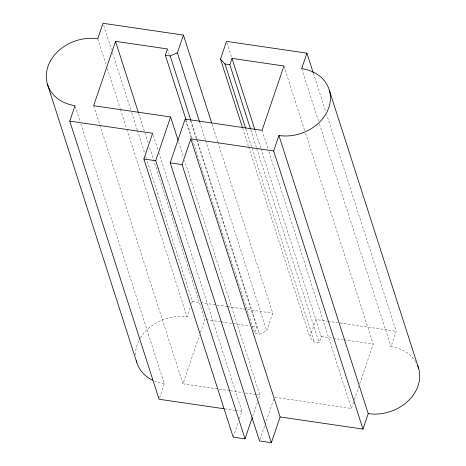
<?xml version="1.0" encoding="UTF-8"?>
<svg xmlns="http://www.w3.org/2000/svg" width="466" height="466" viewBox="0 0 466 466"><rect width="100%" height="100%" fill="white"/><g stroke="black" fill="none" stroke-linecap="round" stroke-linejoin="round"><path stroke-width="0.35" stroke-dasharray="2.33 1.75" d="M159.523 397.894L164.317 383.798L80.356 122.278M140.359 337.972A40.769 33.15 -17.8 0 1 187.064 316.868L190.489 306.791M191.631 303.436L192.318 301.42L146.557 158.9M229.691 390.659L182.952 383.821L199.471 335.211M200.403 332.474L204.824 319.466L149.289 146.505M217.867 142.305L272.732 313.193L266.703 330.93L259.492 334.064L254.634 333.353L256.772 327.068L196.576 139.579M233.186 437.114L238.254 422.208M239.402 418.823L241.936 411.367L159.081 153.314M252.694 416.278L257.576 401.919M258.735 398.5L259.9 395.081L184.594 160.549M259.993 439.601L264.869 425.242M265.102 424.555L273.699 399.257M260.948 148.613L321.272 336.51L319.134 342.795L314.276 342.085L309.779 337.238L315.814 319.495L327.301 321.179M275.121 397.312L351.347 408.466L354.137 400.253M354.37 399.572L358.791 386.559M359.723 383.821L373.219 344.112L305.026 131.721M416.022 362.338A40.769 33.15 -17.8 0 0 390.974 346.716L396.228 331.268L326.701 114.723M192.318 301.42L200.211 302.574M200.933 302.684L226.779 306.465M227.495 306.57L272.732 313.193M328.017 321.284L396.228 331.268M206.246 319.676L220.476 321.756M221.193 321.86L249.654 326.025M252.502 326.445L256.772 327.068M321.272 336.51L332.66 338.176M333.371 338.281L343.331 339.737M344.042 339.842L373.219 344.112M230.414 390.77L242.64 392.558M245.518 392.978L256.3 394.556M257.022 394.661L259.9 395.081M224.793 408.863L234.794 410.325M235.505 410.43L241.936 411.367M313.373 73.209L325.81 111.956M301.683 68.595L318.563 121.172M319.449 123.939L390.974 346.716M283.922 65.991L304.805 131.028M262.049 130.346L268.049 149.027M268.94 151.794L351.347 408.466M226.959 42.761L231.847 57.982M255.077 130.34L260.721 147.92M250.72 129.711L256.492 147.699M256.719 148.392L319.134 342.795M245.862 129L314.276 342.085M242.699 128.301L248.477 146.289M248.698 146.982L309.779 337.238M212.088 124.317L217.645 141.617M199.617 121.993L205.395 139.981M205.617 140.674L266.703 330.93M190.856 120.286L196.85 138.967M197.071 139.66L259.492 334.064M167.475 48.947L169.251 54.481M190.577 120.898L196.355 138.885M186.219 120.269L254.634 333.353M185.328 119.779L191.101 137.767M178.6 141.868L183.488 157.089M153.308 135.326L158.195 150.547M138.629 113.296L148.182 143.045M103.685 25.374L111.461 49.588M112.574 53.048L130.789 109.778M131.674 112.545L137.225 129.845M137.453 130.538L144.78 153.366M145.672 156.133L146.336 158.207M97.773 38.748L106.213 65.036M107.326 68.496L120.205 108.619M120.426 109.312L126.647 128.686M126.869 129.379L187.064 316.868M93.654 105.7L99.654 124.381M99.875 125.069L182.952 383.821M75.247 106.365L80.135 121.585M164.317 383.798A40.769 33.15 -17.8 0 1 154.747 381.2M135.577 355.01A40.769 33.15 -17.8 0 1 140.01 338.566"/><path stroke-width="0.7" d="M224.076 408.758L159.069 399.24L69.772 121.119L75.026 105.677A40.769 33.15 -17.8 0 1 47.922 66.58A40.769 33.15 -17.8 0 1 97.773 38.748L103.021 23.3L183.435 35.072L211.646 122.937M185.998 119.576L165.343 55.233L167.475 48.947L115.527 41.346L93.654 105.7L170.603 116.96L178.158 140.487M199.396 121.306L177.406 52.809L183.435 35.072M252.228 417.647L245.023 438.844L233.186 437.114L143.889 158.993L152.638 133.247L69.772 121.119M245.023 438.844L155.731 160.723L170.603 116.96M280.113 416.959L362.979 429.087L273.682 150.967L190.815 138.839L280.113 416.959L271.363 442.7L259.527 440.97L170.23 162.85L185.107 119.086L262.049 130.346L283.922 65.991L231.975 58.39L229.837 64.675L250.498 129.018M271.363 442.7L182.066 164.58L190.815 138.839M242.477 127.608L220.488 59.118L226.517 41.375L306.931 53.147L313.152 72.521M273.682 150.967L278.936 135.524A40.769 33.15 -17.8 0 0 328.78 107.687A40.769 33.15 -17.8 0 0 301.683 68.595L306.931 53.147M362.979 429.087L368.227 413.645L278.936 135.524M165.343 55.233L170.195 55.943L177.406 52.809M220.488 59.118L224.985 63.964L229.837 64.675M143.889 158.993L155.731 160.723M170.23 162.85L182.066 164.58M329.316 90.2L418.608 368.321M231.975 58.39L254.855 129.647M224.985 63.964L245.64 128.307M170.195 55.943L190.856 120.286M115.527 41.346L138.408 112.603M47.392 84.066L136.684 362.187M417.647 365.606A40.769 33.15 -17.8 0 1 408.472 400.626A40.769 33.15 -17.8 0 1 368.227 413.645M152.732 380.291A40.769 33.15 -17.8 0 1 136.317 360.795"/></g></svg>
